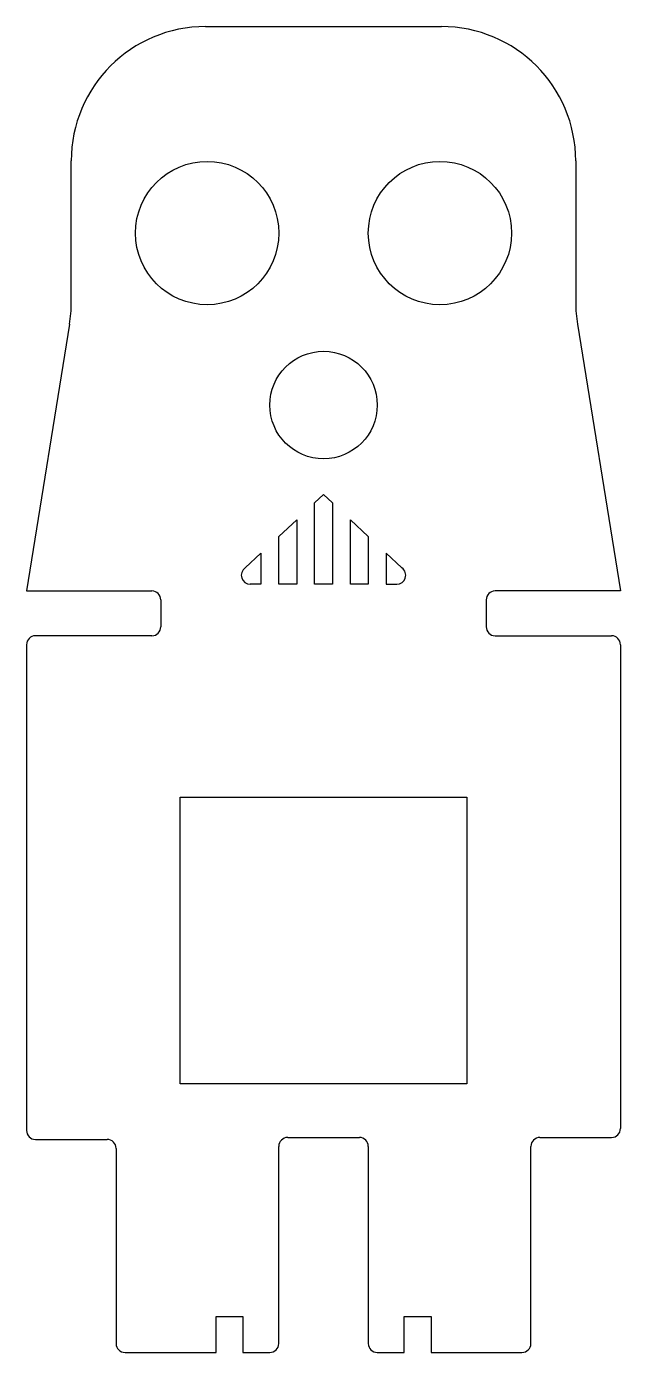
# Model space of a CAD drawing. Header units: millimetres. Extents: x -36 to 31, y -63 to 85.
import ezdxf

# ---------------------------------------------------------------- set-up
doc = ezdxf.new("R2010")
doc.units = ezdxf.units.MM
doc.layers.get('0').update_dxf_attribs({"lineweight": 25, "true_color": 0xffffff})

msp = doc.modelspace()

# ---------------------------------------------------------------- linework, layer by layer
for p, q in [((-15.81, 84.67), (10.52, 84.67)), ((-30.81, 53.84), (-30.81, 69.67)), ((25.52, 69.67), (25.52, 62.47)), ((25.52, 62.47), (25.52, 53.84)), ((-31, 51.45), (-35.81, 21.67)), ((25.71, 51.45), (30.52, 21.67)), ((-3.64, 31.49), (-2.64, 32.42)), ((-3.64, 22.42), (-3.64, 31.49)), ((-2.64, 32.42), (-1.64, 31.49)), ((-1.64, 31.49), (-1.64, 22.42)), ((-7.64, 27.75), (-5.64, 29.62)), ((-5.64, 29.62), (-5.64, 22.42)), ((0.36, 29.62), (2.36, 27.75)), ((0.36, 22.42), (0.36, 29.62)), ((-7.64, 22.42), (-7.64, 27.75)), ((2.36, 27.75), (2.36, 22.42)), ((-11.4, 24.24), (-9.64, 25.88)), ((-9.64, 25.88), (-9.64, 22.42)), ((4.36, 25.88), (4.36, 22.42)), ((6.11, 24.24), (4.36, 25.88)), ((-9.64, 22.42), (-10.82, 22.42)), ((-5.64, 22.42), (-7.64, 22.42)), ((-1.64, 22.42), (-3.64, 22.42)), ((2.36, 22.42), (0.36, 22.42)), ((4.36, 22.42), (5.54, 22.42)), ((-35.81, 21.67), (-21.81, 21.67)), ((30.52, 21.67), (16.52, 21.67)), ((-20.81, 20.67), (-20.81, 17.67)), ((15.52, 20.67), (15.52, 17.67)), ((-21.81, 16.67), (-34.81, 16.67)), ((16.52, 16.67), (29.52, 16.67)), ((-35.81, 15.67), (-35.81, 8.98)), ((30.52, 15.67), (30.52, -38.33)), ((-35.81, 8.98), (-35.81, -38.55)), ((-18.64, -1.33), (-2.14, -1.33)), ((-18.64, -33.33), (-18.64, -1.33)), ((-2.14, -1.33), (13.36, -1.33)), ((13.36, -1.33), (13.36, -33.33)), ((13.36, -33.33), (-18.64, -33.33)), ((-34.81, -39.55), (-26.81, -39.55)), ((-6.64, -39.33), (1.36, -39.33)), ((21.52, -39.33), (29.52, -39.33)), ((-25.81, -40.55), (-25.81, -62.33)), ((-7.64, -62.33), (-7.64, -40.33)), ((2.36, -40.33), (2.36, -62.33)), ((20.52, -62.33), (20.52, -40.33)), ((-14.64, -59.33), (-11.64, -59.33)), ((-14.64, -63.33), (-14.64, -59.33)), ((-11.64, -59.33), (-11.64, -63.33)), ((6.36, -59.33), (9.36, -59.33)), ((6.36, -63.33), (6.36, -59.33)), ((9.36, -59.33), (9.36, -63.33)), ((-24.81, -63.33), (-14.64, -63.33)), ((-11.64, -63.33), (-8.64, -63.33)), ((3.36, -63.33), (6.36, -63.33)), ((9.36, -63.33), (19.52, -63.33))]:
    msp.add_line(p, q)
for centre, radius in [((-15.64, 61.62), 8), ((10.36, 61.62), 8), ((-2.64, 42.42), 6)]:
    msp.add_circle(centre, radius)
for centre, radius, start, end in [((-15.81, 69.67), 15, 90, 180), ((10.52, 69.67), 15, 0, 90), ((-45.81, 53.84), 15, 350.8275, 0), ((40.52, 53.84), 15, 180, 189.1725), ((-10.82, 23.42), 1, 125.2249, 270), ((5.54, 23.42), 1, 270, 54.7751), ((-21.81, 20.67), 1, 0, 90), ((16.52, 20.67), 1, 90, 180), ((-34.81, 15.67), 1, 90, 180), ((-21.81, 17.67), 1, 270, 0), ((16.52, 17.67), 1, 180, 270), ((29.52, 15.67), 1, 0, 90), ((29.52, -38.33), 1, 270, 0), ((-34.81, -38.55), 1, 180, 270), ((-26.81, -40.55), 1, 0, 90), ((-6.64, -40.33), 1, 90, 180), ((1.36, -40.33), 1, 0, 90), ((21.52, -40.33), 1, 90, 180), ((-24.81, -62.33), 1, 180, 270), ((-8.64, -62.33), 1, 270, 0), ((3.36, -62.33), 1, 180, 270), ((19.52, -62.33), 1, 270, 0)]:
    msp.add_arc(centre, radius, start, end)

doc.saveas('drawing.dxf')
